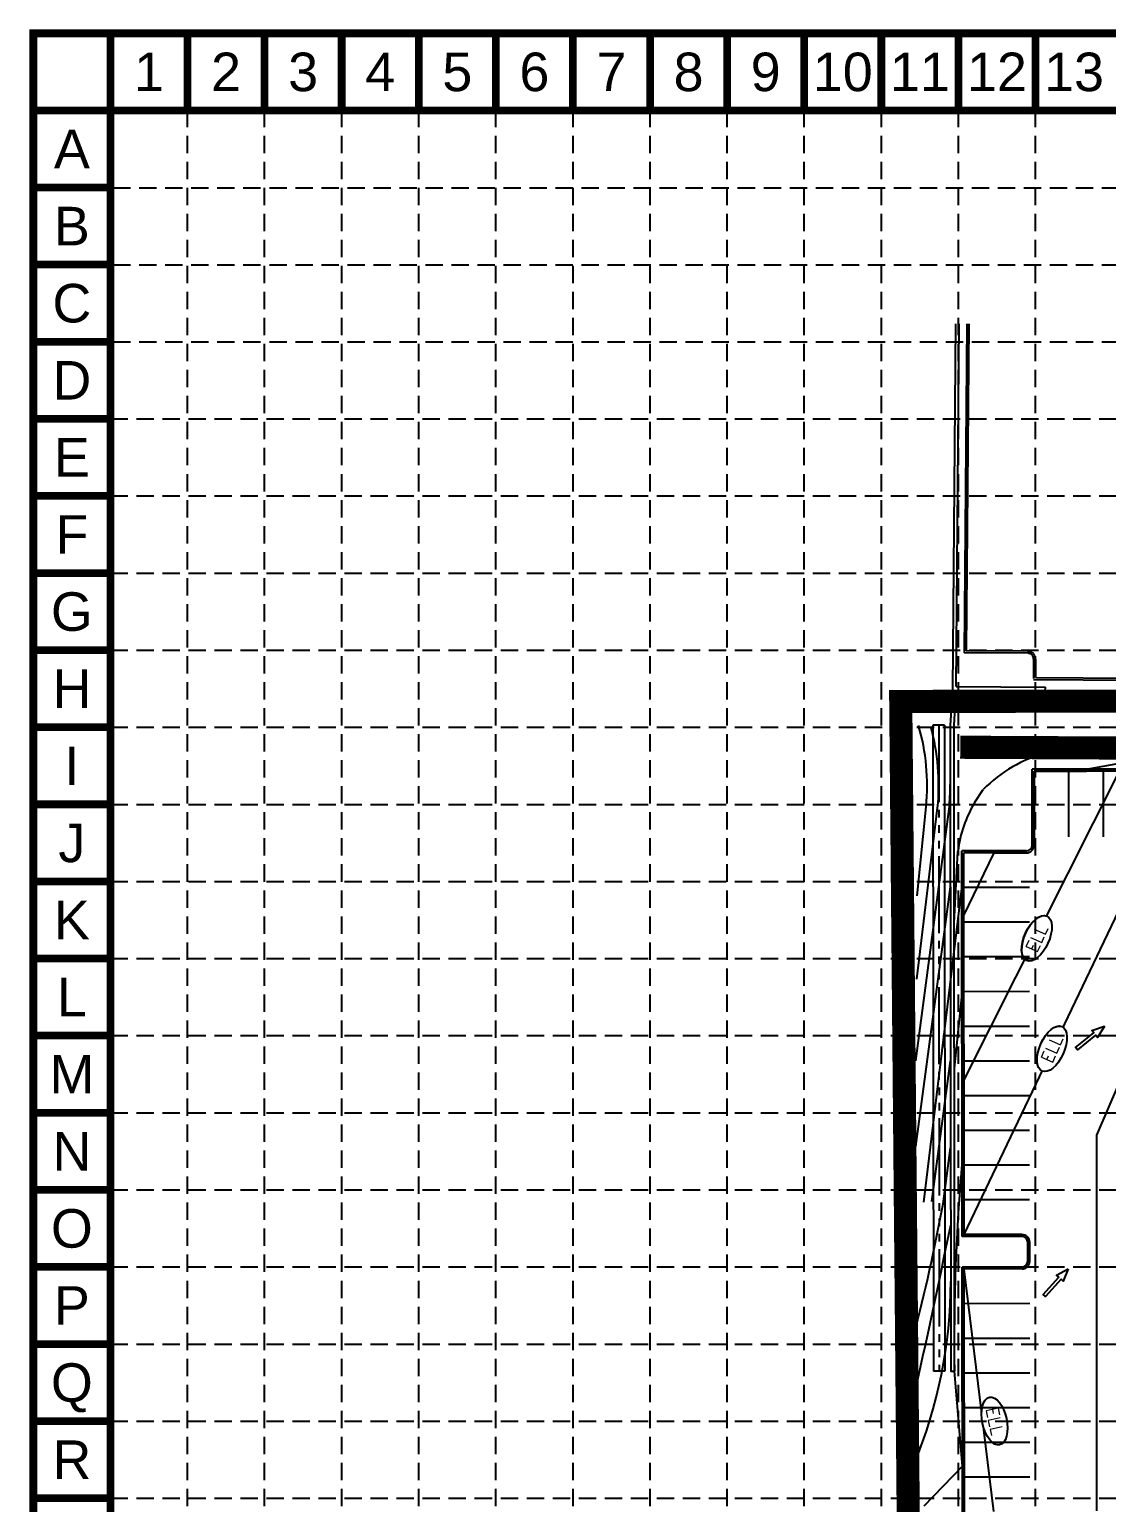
# Model space of a CAD drawing. Header units: feet. Extents: x -4510 to -3228, y -2167 to -1365.
# Drawn here: x -4510.2 to -4230.8, y -1746.7 to -1364.6 of the extents above; entities that cross this region are included whole.
import ezdxf
from ezdxf.enums import TextEntityAlignment as Align

# ---------------------------------------------------------------- set-up
doc = ezdxf.new("R2010")
doc.units = ezdxf.units.FT
doc.header["$LTSCALE"] = 40
doc.header["$MEASUREMENT"] = 0
for name, pattern in [('DITCH', [0.85, 0.5, -0.05, 0.05, -0.05, 0.05, -0.05, 0.05, -0.05]), ('HIDDEN', [0.375, 0.25, -0.125]), ('HIDDEN2', [0.1875, 0.125, -0.0625])]:
    doc.linetypes.add(name, pattern=pattern)
for name, color, linetype in [('BASE', 7, 'CONTINUOUS'), ('E-PVMT', 1, 'CONTINUOUS'), ('GRID', 254, 'HIDDEN'), ('LIMITS OF DISTURBANCE', 1, 'HIDDEN'), ('P-PVMT', 3, 'CONTINUOUS'), ('P-STRIPE', 1, 'CONTINUOUS'), ('PC', 43, 'CONTINUOUS'), ('SILT FENCE', 200, 'CONTINUOUS')]:
    doc.layers.add(name, color=color, linetype=linetype)
doc.styles.add('L80', font='simplex', dxfattribs={"height": 3.2})
doc.styles.get("Standard").update_dxf_attribs({"font": 'ARIAL.TTF'})

msp = doc.modelspace()

# ---------------------------------------------------------------- linework, layer by layer
at = {"layer": 'BASE', "const_width": 2}
for points in [[(-4489.24, -1385.57), (-4489.24, -1365.57)], [(-4469.24, -1385.57), (-4469.24, -1365.57)], [(-4449.24, -1385.57), (-4449.24, -1365.57)], [(-4429.24, -1385.57), (-4429.24, -1365.57)], [(-4409.24, -1385.57), (-4409.24, -1365.57)], [(-4389.24, -1385.57), (-4389.24, -1365.57)], [(-4369.24, -1385.57), (-4369.24, -1365.57)], [(-4349.24, -1385.57), (-4349.24, -1365.57)], [(-4329.24, -1385.57), (-4329.24, -1365.57)], [(-4309.24, -1385.57), (-4309.24, -1365.57)], [(-4289.24, -1385.57), (-4289.24, -1365.57)], [(-4269.24, -1385.57), (-4269.24, -1365.57)], [(-4249.24, -1385.57), (-4249.24, -1365.57)], [(-4489.24, -1385.57), (-4509.24, -1385.57)], [(-4489.24, -1405.57), (-4509.24, -1405.57)], [(-4489.24, -1425.57), (-4509.24, -1425.57)], [(-4489.24, -1445.57), (-4509.24, -1445.57)], [(-4489.24, -1465.57), (-4509.24, -1465.57)], [(-4489.24, -1485.57), (-4509.24, -1485.57)], [(-4489.24, -1505.57), (-4509.24, -1505.57)], [(-4489.24, -1525.57), (-4509.24, -1525.57)], [(-4489.24, -1545.57), (-4509.24, -1545.57)], [(-4489.24, -1565.57), (-4509.24, -1565.57)], [(-4489.24, -1585.57), (-4489.24, -1565.57)], [(-4489.24, -1585.57), (-4509.24, -1585.57)], [(-4489.24, -1605.57), (-4509.24, -1605.57)], [(-4489.24, -1625.57), (-4509.24, -1625.57)], [(-4489.24, -1645.57), (-4509.24, -1645.57)], [(-4489.24, -1665.57), (-4509.24, -1665.57)], [(-4489.24, -1685.57), (-4509.24, -1685.57)], [(-4489.24, -1705.57), (-4509.24, -1705.57)], [(-4489.24, -1725.57), (-4509.24, -1725.57)], [(-4489.24, -1745.57), (-4509.24, -1745.57)]]:
    msp.add_lwpolyline(points, dxfattribs=at)
at = {"layer": 'E-PVMT', "color": 7}
for p, q in [((-4270.02, -1440.9), (-4270.79, -1535.99)), ((-4269.78, -1534.99), (-4269.02, -1440.9)), ((-4267.02, -1440.9), (-4267.71, -1526.25)), ((-4266.52, -1440.9), (-4267.21, -1525.75)), ((-4251.21, -1526.38), (-4267.71, -1526.25)), ((-4251.21, -1525.88), (-4267.21, -1525.75)), ((-4270.79, -1535.99), (-4246.69, -1536.18)), ((-4269.78, -1534.99), (-4246.68, -1535.18)), ((-4249.77, -1533.16), (-4223.95, -1533.37)), ((-4249.26, -1532.66), (-4224.44, -1532.86)), ((-4246.69, -1536.18), (-4246.68, -1535.18))]:
    msp.add_line(p, q, dxfattribs=at)
at = {"layer": 'E-PVMT', "color": 7, "linetype": 'HIDDEN2'}
for p, q in [((-4249.73, -1527.89), (-4249.77, -1533.16)), ((-4249.23, -1527.9), (-4249.26, -1532.66))]:
    msp.add_line(p, q, dxfattribs=at)
for radius in [2, 1.5]:
    msp.add_arc((-4251.22, -1527.88), radius, 359.5343, 89.5343, dxfattribs=at)
at = {"layer": 'GRID', "color": 253, "linetype": 'HIDDEN', "ltscale": 0.45}
for p, q in [((-4469.31, -1385.38), (-4469.31, -2085.65)), ((-4449.31, -1385.38), (-4449.31, -2085.65)), ((-4429.31, -1385.38), (-4429.31, -2085.65)), ((-4409.31, -1385.38), (-4409.31, -2085.65)), ((-4389.31, -1385.38), (-4389.31, -2085.65)), ((-4369.31, -1385.38), (-4369.31, -2085.65)), ((-4349.31, -1385.38), (-4349.31, -2085.65)), ((-4329.31, -1385.38), (-4329.31, -2085.65)), ((-4309.31, -1385.38), (-4309.31, -2085.65)), ((-4289.31, -1385.38), (-4289.31, -2085.65)), ((-4269.31, -1385.38), (-4269.31, -2085.65)), ((-4488.51, -1405.63), (-3248.51, -1405.63)), ((-4488.51, -1425.63), (-3248.51, -1425.63)), ((-4488.51, -1445.63), (-3248.51, -1445.63)), ((-4489.24, -1465.57), (-3249.24, -1465.57)), ((-4489.24, -1485.57), (-3249.24, -1485.57)), ((-4489.24, -1505.57), (-3249.24, -1505.57)), ((-4489.24, -1525.57), (-3249.24, -1525.57)), ((-4489.24, -1545.57), (-3249.24, -1545.57)), ((-4489.24, -1565.57), (-3249.24, -1565.57)), ((-4489.24, -1585.57), (-3249.24, -1585.57)), ((-4489.24, -1645.57), (-3249.24, -1645.57)), ((-4489.24, -1665.57), (-3249.24, -1665.57)), ((-4489.24, -1685.57), (-3249.24, -1685.57)), ((-4489.24, -1705.57), (-3249.24, -1705.57)), ((-4489.24, -1745.57), (-3249.24, -1745.57))]:
    msp.add_line(p, q, dxfattribs=at)
at = {"layer": 'P-PVMT', "color": 7}
for p, q in [((-4272.84, -1545), (-4275.84, -1545)), ((-4150.12, -1556.41), (-4250.12, -1556.48)), ((-4150.62, -1556.91), (-4249.62, -1556.98)), ((-4150.62, -1556.91), (-4249.62, -1556.98)), ((-4251.6, -1577.66), (-4268.32, -1577.67)), ((-4251.6, -1578.16), (-4267.82, -1578.17)), ((-4252.75, -1677.16), (-4267.75, -1677.17)), ((-4252.75, -1677.16), (-4267.75, -1677.17)), ((-4252.75, -1677.66), (-4268.25, -1677.67)), ((-4252.74, -1685.59), (-4268.24, -1685.6)), ((-4252.74, -1686.09), (-4267.74, -1686.1)), ((-4252.74, -1686.09), (-4267.74, -1686.1)), ((-4272.72, -1712.6), (-4275.72, -1712.6))]:
    msp.add_line(p, q, dxfattribs=at)
at = {"layer": 'P-PVMT', "color": 7, "linetype": 'DITCH'}
msp.add_line((-4274.34, -1545), (-4274.22, -1712.6), dxfattribs=at)
at = {"layer": 'P-PVMT', "color": 7, "ltscale": 0.25}
for p, q in [((-4250.1, -1576.16), (-4250.12, -1556.48)), ((-4249.6, -1576.16), (-4249.62, -1556.98)), ((-4268.25, -1677.67), (-4268.32, -1577.67)), ((-4267.75, -1677.17), (-4267.82, -1578.17)), ((-4251.24, -1684.09), (-4251.25, -1679.16)), ((-4250.74, -1684.09), (-4250.75, -1679.16)), ((-4250.74, -1684.09), (-4250.75, -1679.16)), ((-4268.17, -1794.6), (-4268.24, -1685.6)), ((-4267.67, -1794.1), (-4267.74, -1686.1)), ((-4267.67, -1794.02), (-4267.74, -1686.17))]:
    msp.add_line(p, q, dxfattribs=at)
for points in [[(-4270.79, -1535.99), (-4271.34, -1545), (-4271.22, -1712.6), (-4270.22, -1712.6), (-4270.34, -1545), (-4269.84, -1535.99)], [(-4275.84, -1545), (-4275.72, -1712.6)], [(-4272.84, -1545), (-4272.72, -1712.6)]]:
    msp.add_lwpolyline(points, dxfattribs=at)
at = {"layer": 'P-PVMT', "color": 7}
msp.add_lwpolyline([(-4270.79, -1535.99), (-4271.34, -1545)], dxfattribs=at)
at = {"layer": 'P-PVMT', "color": 7, "ltscale": 0.25}
for centre, radius, start, end in [((-4251.6, -1576.16), 2, 270.0409, 0.0409), ((-4251.6, -1576.16), 2, 270.0409, 0.0409), ((-4251.6, -1576.16), 1.5, 270.0409, 0.0409), ((-4252.75, -1679.16), 2, 0.0409, 90.0409), ((-4252.75, -1679.16), 2, 0.0409, 90.0409), ((-4252.75, -1679.16), 1.5, 0.0409, 90.0409)]:
    msp.add_arc(centre, radius, start, end, dxfattribs=at)
at = {"layer": 'P-PVMT', "color": 7}
for radius in [2, 2, 1.5]:
    msp.add_arc((-4252.74, -1684.09), radius, 270.0409, 0.0409, dxfattribs=at)
at = {"layer": 'P-STRIPE', "color": 7, "ltscale": 0.25}
for p, q in [((-4240.61, -1573.97), (-4240.62, -1556.97)), ((-4240.61, -1573.97), (-4240.62, -1556.97)), ((-4231.61, -1573.97), (-4231.62, -1556.97)), ((-4231.61, -1573.97), (-4231.62, -1556.97)), ((-4250.81, -1587.16), (-4267.81, -1587.17)), ((-4250.79, -1614.16), (-4267.79, -1614.17)), ((-4250.79, -1623.16), (-4267.79, -1623.17)), ((-4250.78, -1632.16), (-4267.78, -1632.17)), ((-4250.77, -1641.16), (-4267.77, -1641.17)), ((-4250.77, -1650.16), (-4267.77, -1650.17)), ((-4250.76, -1659.16), (-4267.76, -1659.17)), ((-4250.76, -1668.16), (-4267.76, -1668.17)), ((-4250.74, -1695.09), (-4267.74, -1695.1)), ((-4250.73, -1704.09), (-4267.73, -1704.1)), ((-4250.72, -1713.09), (-4267.72, -1713.1)), ((-4250.7, -1740.09), (-4267.7, -1740.1))]:
    msp.add_line(p, q, dxfattribs=at)
at = {"layer": 'PC', "color": 37}
for p, q in [((-4246.41, -1552.17, 537), (-4225.95, -1548.3, 537)), ((-4235.97, -1556.47, 536), (-4211.86, -1552.12, 536)), ((-4267.78, -1637.03, 535), (-4227.43, -1556.96, 535)), ((-4267.75, -1677.17, 534), (-4210.36, -1556.95, 534)), ((-4249.62, -1556.98, 536), (-4244.49, -1556.98, 536)), ((-4244.49, -1556.98, 536), (-4235.97, -1556.97, 536)), ((-4235.97, -1556.97, 536), (-4235.97, -1556.47, 536)), ((-4264.94, -1565.02, 537), (-4262.79, -1561.68, 537)), ((-4280.01, -1610.96, 543), (-4274.64, -1566.47, 543)), ((-4279.91, -1589.33, 544), (-4277.63, -1566.18, 544)), ((-4280.32, -1632.08, 542), (-4271.66, -1566.8, 542)), ((-4270.31, -1596.32, 537), (-4269.36, -1577.79, 537)), ((-4267.81, -1594.44, 536), (-4259.96, -1578.17, 536)), ((-4259.96, -1578.17, 536), (-4251.6, -1578.16, 536)), ((-4280.26, -1654.31, 541), (-4271.31, -1587, 541)), ((-4278.21, -1668.73, 540), (-4268.34, -1587.39, 540)), ((-4267.79, -1614.76, 536), (-4267.81, -1594.44, 536)), ((-4233.31, -1651.38, 533), (-4215.99, -1610.96, 533)), ((-4270.28, -1634.05, 536), (-4268.29, -1614.76, 536)), ((-4268.29, -1614.76, 536), (-4267.79, -1614.76, 536)), ((-4234.63, -1624.23), (-4231.37, -1623.15)), ((-4231.37, -1623.15), (-4233.14, -1626.09)), ((-4238.85, -1628.63), (-4234.13, -1624.85)), ((-4233.63, -1625.47), (-4238.35, -1629.25)), ((-4234.13, -1624.85), (-4234.63, -1624.23)), ((-4233.14, -1626.09), (-4233.63, -1625.47)), ((-4238.35, -1629.25), (-4238.85, -1628.63)), ((-4276.15, -1668.6, 539), (-4271.28, -1632.11, 539)), ((-4267.76, -1657.81, 535), (-4267.78, -1637.03, 535)), ((-4233.31, -1748.87, 533), (-4233.31, -1651.38, 533)), ((-4273.2, -1669.19, 538), (-4271.27, -1654.67, 538)), ((-4268.26, -1657.81, 535), (-4267.76, -1657.81, 535)), ((-4268.25, -1677.67, 534), (-4267.75, -1677.17, 534)), ((-4252.75, -1677.66, 534), (-4268.25, -1677.67, 534)), ((-4251.24, -1684.09, 534), (-4251.25, -1679.16, 534)), ((-4268.24, -1685.6, 534), (-4252.74, -1685.59, 534)), ((-4267.74, -1686.17, 534), (-4268.24, -1685.6, 534)), ((-4260.07, -1749, 534), (-4267.74, -1686.17, 534)), ((-4247.24, -1692.72), (-4243.2, -1688.21)), ((-4242.61, -1688.74), (-4246.65, -1693.25)), ((-4243.8, -1687.68), (-4240.76, -1686.08)), ((-4243.2, -1688.21), (-4243.8, -1687.68)), ((-4242.02, -1689.27), (-4242.61, -1688.74)), ((-4240.76, -1686.08), (-4242.02, -1689.27)), ((-4246.65, -1693.25), (-4247.24, -1692.72)), ((-4268.2, -1737.26), (-4270.27, -1712.62)), ((-4278.15, -1747.56), (-4268.2, -1737.26))]:
    msp.add_line(p, q, dxfattribs=at)
msp.add_lwpolyline([(-4268.26, -1657.81), (-4267.76, -1657.81), (-4267.78, -1637.03), (-4227.43, -1556.96), (-4218.89, -1556.96), (-4218.9, -1556.46), (-4194.48, -1552), (-4168.85, -1547.33, 0.819587), (-4168.76, -1542.92)], format="xyb", dxfattribs=at)
msp.add_lwpolyline([(-4278.21, -1668.73), (-4268.34, -1587.39)], dxfattribs=at)
for points in [[(-4231.37, -1623.15), (-4233.14, -1626.09), (-4233.63, -1625.47), (-4238.35, -1629.25), (-4238.85, -1628.63), (-4234.13, -1624.85), (-4234.63, -1624.23)], [(-4240.76, -1686.08), (-4242.02, -1689.27), (-4242.61, -1688.74), (-4246.65, -1693.25), (-4247.24, -1692.72), (-4243.2, -1688.21), (-4243.8, -1687.68)]]:
    msp.add_lwpolyline(points, close=True, dxfattribs=at)
for centre, radius, start, end in [((-4333.23, -1560.69, 544), 55.87, 354.3635, 16.1598), ((-4333.23, -1560.69, 543), 58.87, 354.3635, 15.0908), ((-4236.47, -1588.14, 537), 37.32, 105.4505, 134.8454), ((4295.04, -1560.48, 536), 8544.66, 179.976566, 180.105184), ((-4333.23, -1560.69, 542), 61.87, 354.333, 0.2282), ((-4238.73, -1581.22, 537), 30.82, 148.2705, 173.6069), ((-4251.6, -1576.16, 536), 2, 270.0409, 315.0409), ((-4251.6, -1576.16, 536), 2, 315.0409, 360), ((-3720.77, -1705.34), 549.55, 175.0391, 180.7589), ((-4773.45, -1576.25, 538), 508.8, 345.5162, 349.4753), ((-6108.27, -1304.49, 537), 1873.96, 347.18877, 348.60539), ((-4252.75, -1679.16, 534), 1.5, 0, 90.0409), ((-4252.74, -1684.09, 534), 1.5, 270.0409, 0.0409), ((-4394.14, -1689.31, 536), 122.9, 337.2984, 359.9987)]:
    msp.add_arc(centre, radius, start, end, dxfattribs=at)
at = {"layer": 'SILT FENCE', "const_width": 6}
msp.add_lwpolyline([(-4268.77, -1550.76), (-4107.39, -1551.56)], dxfattribs=at)

# ---------------------------------------------------------------- texts
at = {"layer": 'BASE'}
for s, p in [('1', (-4479.24, -1375.57)), ('2', (-4459.24, -1375.57)), ('3', (-4439.24, -1375.57)), ('4', (-4419.24, -1375.57)), ('5', (-4399.24, -1375.57)), ('6', (-4379.24, -1375.57)), ('7', (-4359.24, -1375.57)), ('8', (-4339.24, -1375.57)), ('9', (-4319.24, -1375.57)), ('10', (-4299.24, -1375.57)), ('11', (-4279.24, -1375.57)), ('12', (-4259.24, -1375.57)), ('13', (-4239.24, -1375.57)), ('A', (-4499.24, -1395.57)), ('B', (-4499.24, -1415.57)), ('C', (-4499.24, -1435.57)), ('D', (-4499.24, -1455.57)), ('E', (-4499.24, -1475.57)), ('F', (-4499.24, -1495.57)), ('G', (-4499.24, -1515.57)), ('H', (-4499.24, -1535.57)), ('I', (-4499.24, -1555.57)), ('J', (-4499.24, -1575.57)), ('K', (-4499.24, -1595.57)), ('L', (-4499.24, -1615.57)), ('M', (-4499.24, -1635.57)), ('N', (-4499.24, -1655.57)), ('O', (-4499.24, -1675.57)), ('P', (-4499.24, -1695.57)), ('Q', (-4499.24, -1715.57)), ('R', (-4499.24, -1735.57))]:
    msp.add_text(s, height=10, dxfattribs=at).set_placement(p, align=Align.MIDDLE_CENTER)

# ---------------------------------------------------------------- next in the draw order: wipeouts: each hides what was drawn before it
at = {"color": 37}
for points, z in [([(-4251.86, -1599.01), (-4251.97, -1599.28), (-4252.15, -1599.71), (-4252.26, -1600), (-4252.4, -1600.45), (-4252.51, -1600.81), (-4252.6, -1601.16), (-4252.7, -1601.64), (-4252.79, -1602.22), (-4252.85, -1602.79), (-4252.86, -1603.17), (-4252.84, -1603.62), (-4252.81, -1603.99), (-4252.75, -1604.3), (-4252.71, -1604.48), (-4252.65, -1604.69), (-4252.6, -1604.86), (-4252.52, -1605.04), (-4252.32, -1605.41), (-4252.11, -1605.68), (-4251.78, -1605.96), (-4251.64, -1606.04), (-4251.39, -1606.14), (-4250.91, -1606.22), (-4250.55, -1606.2), (-4250.12, -1606.09), (-4249.74, -1605.94), (-4249.46, -1605.79), (-4249.2, -1605.63), (-4248.92, -1605.43), (-4248.58, -1605.15), (-4248.24, -1604.83), (-4247.95, -1604.52), (-4247.63, -1604.15), (-4247.33, -1603.76), (-4247.02, -1603.31), (-4246.8, -1602.97), (-4246.52, -1602.48), (-4246.27, -1602.02), (-4246.1, -1601.64), (-4245.93, -1601.26), (-4245.71, -1600.69), (-4245.48, -1599.99), (-4245.39, -1599.64), (-4245.34, -1599.43), (-4245.23, -1598.92), (-4245.14, -1598.35), (-4245.1, -1597.85), (-4245.09, -1597.41), (-4245.11, -1596.91), (-4245.17, -1596.4), (-4245.29, -1595.94), (-4245.44, -1595.54), (-4245.82, -1594.95), (-4246.16, -1594.66), (-4246.3, -1594.58), (-4246.75, -1594.43), (-4247.04, -1594.4), (-4247.38, -1594.43), (-4247.93, -1594.57), (-4248.2, -1594.69), (-4248.53, -1594.87), (-4248.79, -1595.03), (-4248.97, -1595.16), (-4249.41, -1595.52), (-4249.68, -1595.78), (-4250.12, -1596.24), (-4250.33, -1596.49), (-4250.53, -1596.75), (-4250.72, -1597), (-4250.92, -1597.3), (-4251.06, -1597.53), (-4251.25, -1597.84), (-4251.41, -1598.11), (-4251.51, -1598.29), (-4251.67, -1598.62), (-4251.78, -1598.85)], 535), ([(-4247.87, -1627.7), (-4247.98, -1627.97), (-4248.15, -1628.4), (-4248.26, -1628.7), (-4248.4, -1629.15), (-4248.5, -1629.51), (-4248.59, -1629.86), (-4248.69, -1630.34), (-4248.77, -1630.92), (-4248.82, -1631.5), (-4248.83, -1631.88), (-4248.81, -1632.32), (-4248.77, -1632.69), (-4248.72, -1633.01), (-4248.68, -1633.18), (-4248.62, -1633.39), (-4248.55, -1633.56), (-4248.48, -1633.74), (-4248.28, -1634.11), (-4248.07, -1634.37), (-4247.73, -1634.65), (-4247.59, -1634.73), (-4247.34, -1634.83), (-4246.85, -1634.91), (-4246.5, -1634.88), (-4246.07, -1634.77), (-4245.69, -1634.61), (-4245.41, -1634.46), (-4245.16, -1634.3), (-4244.88, -1634.1), (-4244.53, -1633.81), (-4244.2, -1633.49), (-4243.91, -1633.18), (-4243.6, -1632.81), (-4243.29, -1632.41), (-4242.99, -1631.97), (-4242.77, -1631.62), (-4242.49, -1631.13), (-4242.26, -1630.67), (-4242.08, -1630.29), (-4241.92, -1629.91), (-4241.7, -1629.33), (-4241.48, -1628.63), (-4241.39, -1628.28), (-4241.34, -1628.07), (-4241.24, -1627.56), (-4241.16, -1626.99), (-4241.12, -1626.49), (-4241.11, -1626.05), (-4241.13, -1625.55), (-4241.2, -1625.04), (-4241.32, -1624.58), (-4241.48, -1624.18), (-4241.86, -1623.6), (-4242.2, -1623.31), (-4242.34, -1623.23), (-4242.79, -1623.09), (-4243.08, -1623.06), (-4243.43, -1623.09), (-4243.97, -1623.23), (-4244.24, -1623.35), (-4244.57, -1623.53), (-4244.83, -1623.7), (-4245.01, -1623.83), (-4245.45, -1624.19), (-4245.72, -1624.45), (-4246.15, -1624.92), (-4246.36, -1625.17), (-4246.56, -1625.43), (-4246.74, -1625.69), (-4246.94, -1625.99), (-4247.08, -1626.21), (-4247.27, -1626.53), (-4247.42, -1626.8), (-4247.52, -1626.98), (-4247.68, -1627.31), (-4247.79, -1627.54)], 534), ([(-4256.76, -1724.89), (-4256.83, -1724.6), (-4256.95, -1724.15), (-4257.03, -1723.85), (-4257.18, -1723.4), (-4257.31, -1723.05), (-4257.44, -1722.71), (-4257.65, -1722.27), (-4257.92, -1721.75), (-4258.21, -1721.25), (-4258.43, -1720.94), (-4258.7, -1720.59), (-4258.96, -1720.31), (-4259.18, -1720.09), (-4259.32, -1719.98), (-4259.49, -1719.84), (-4259.64, -1719.74), (-4259.8, -1719.64), (-4260.19, -1719.46), (-4260.51, -1719.37), (-4260.95, -1719.34), (-4261.11, -1719.35), (-4261.37, -1719.42), (-4261.81, -1719.65), (-4262.08, -1719.87), (-4262.36, -1720.22), (-4262.58, -1720.56), (-4262.72, -1720.85), (-4262.83, -1721.13), (-4262.94, -1721.46), (-4263.05, -1721.89), (-4263.13, -1722.34), (-4263.18, -1722.77), (-4263.22, -1723.25), (-4263.23, -1723.75), (-4263.22, -1724.3), (-4263.19, -1724.7), (-4263.13, -1725.26), (-4263.04, -1725.78), (-4262.97, -1726.18), (-4262.87, -1726.59), (-4262.71, -1727.18), (-4262.48, -1727.88), (-4262.35, -1728.22), (-4262.27, -1728.41), (-4262.05, -1728.89), (-4261.78, -1729.4), (-4261.52, -1729.83), (-4261.27, -1730.19), (-4260.95, -1730.58), (-4260.6, -1730.95), (-4260.23, -1731.26), (-4259.87, -1731.49), (-4259.22, -1731.73), (-4258.78, -1731.76), (-4258.62, -1731.75), (-4258.17, -1731.6), (-4257.92, -1731.45), (-4257.65, -1731.23), (-4257.3, -1730.79), (-4257.15, -1730.54), (-4256.98, -1730.2), (-4256.87, -1729.91), (-4256.81, -1729.7), (-4256.66, -1729.15), (-4256.6, -1728.78), (-4256.52, -1728.15), (-4256.5, -1727.82), (-4256.49, -1727.49), (-4256.5, -1727.18), (-4256.51, -1726.81), (-4256.52, -1726.55), (-4256.56, -1726.19), (-4256.59, -1725.88), (-4256.62, -1725.67), (-4256.68, -1725.31), (-4256.73, -1725.06)], 388)]:
    msp.add_wipeout(points, dxfattribs=at).translate(0, 0, z).dxf.layer = 'PC'

# ---------------------------------------------------------------- next in the draw order: linework, layer by layer
at = {"layer": 'PC', "color": 37}
for centre, major_axis in [((-4248.97, -1600.31, 535), (2.6, 5.76)), ((-4244.97, -1628.98, 534), (2.55, 5.78)), ((-4259.86, -1725.55, 388), (1.32, -6.18))]:
    msp.add_ellipse(centre, major_axis=major_axis, ratio=0.501048, dxfattribs=at)

# ---------------------------------------------------------------- next in the draw order: texts
at = {"layer": 'PC', "color": 37, "style": 'L80'}
for rotation, p in [(65.7132, (-4248.97, -1600.31, 535)), (66.1841, (-4244.97, -1628.98, 534)), (282.0864, (-4259.86, -1725.55, 388))]:
    msp.add_attdef('ELL', text='', height=3.2, rotation=rotation, dxfattribs=at).set_placement(p, align=Align.MIDDLE_CENTER)

# ---------------------------------------------------------------- next in the draw order: wipeouts: each hides what was drawn before it
at = {"color": 37}
for points, z in [([(-4251.77, -1599.01), (-4251.89, -1599.27), (-4252.07, -1599.71), (-4252.17, -1600), (-4252.32, -1600.45), (-4252.43, -1600.81), (-4252.51, -1601.16), (-4252.62, -1601.64), (-4252.71, -1602.22), (-4252.76, -1602.79), (-4252.77, -1603.17), (-4252.76, -1603.62), (-4252.72, -1603.99), (-4252.67, -1604.3), (-4252.63, -1604.47), (-4252.57, -1604.69), (-4252.51, -1604.86), (-4252.44, -1605.04), (-4252.24, -1605.41), (-4252.03, -1605.68), (-4251.7, -1605.96), (-4251.55, -1606.04), (-4251.31, -1606.14), (-4250.82, -1606.22), (-4250.47, -1606.19), (-4250.04, -1606.09), (-4249.66, -1605.93), (-4249.37, -1605.78), (-4249.12, -1605.63), (-4248.84, -1605.43), (-4248.49, -1605.14), (-4248.16, -1604.83), (-4247.86, -1604.52), (-4247.55, -1604.15), (-4247.24, -1603.76), (-4246.93, -1603.31), (-4246.71, -1602.97), (-4246.43, -1602.48), (-4246.19, -1602.02), (-4246.01, -1601.64), (-4245.85, -1601.26), (-4245.63, -1600.69), (-4245.4, -1599.99), (-4245.3, -1599.64), (-4245.25, -1599.43), (-4245.14, -1598.91), (-4245.06, -1598.35), (-4245.01, -1597.85), (-4245, -1597.41), (-4245.02, -1596.9), (-4245.09, -1596.4), (-4245.2, -1595.94), (-4245.36, -1595.53), (-4245.74, -1594.95), (-4246.08, -1594.66), (-4246.22, -1594.58), (-4246.66, -1594.43), (-4246.95, -1594.4), (-4247.3, -1594.43), (-4247.84, -1594.57), (-4248.12, -1594.69), (-4248.45, -1594.86), (-4248.71, -1595.03), (-4248.89, -1595.16), (-4249.33, -1595.52), (-4249.6, -1595.77), (-4250.03, -1596.24), (-4250.25, -1596.49), (-4250.45, -1596.75), (-4250.63, -1597), (-4250.84, -1597.3), (-4250.98, -1597.52), (-4251.17, -1597.84), (-4251.32, -1598.11), (-4251.42, -1598.29), (-4251.59, -1598.61), (-4251.7, -1598.85)], 535), ([(-4247.85, -1627.71), (-4247.97, -1627.98), (-4248.14, -1628.41), (-4248.24, -1628.71), (-4248.39, -1629.16), (-4248.49, -1629.52), (-4248.58, -1629.87), (-4248.68, -1630.35), (-4248.76, -1630.92), (-4248.81, -1631.5), (-4248.82, -1631.88), (-4248.8, -1632.33), (-4248.76, -1632.7), (-4248.7, -1633.01), (-4248.66, -1633.18), (-4248.6, -1633.39), (-4248.54, -1633.57), (-4248.47, -1633.74), (-4248.26, -1634.12), (-4248.05, -1634.38), (-4247.72, -1634.66), (-4247.58, -1634.74), (-4247.33, -1634.84), (-4246.84, -1634.91), (-4246.49, -1634.88), (-4246.06, -1634.77), (-4245.68, -1634.62), (-4245.4, -1634.47), (-4245.14, -1634.31), (-4244.86, -1634.1), (-4244.52, -1633.82), (-4244.19, -1633.5), (-4243.9, -1633.19), (-4243.58, -1632.82), (-4243.28, -1632.42), (-4242.98, -1631.97), (-4242.76, -1631.62), (-4242.48, -1631.14), (-4242.25, -1630.67), (-4242.07, -1630.29), (-4241.91, -1629.91), (-4241.69, -1629.34), (-4241.47, -1628.64), (-4241.38, -1628.28), (-4241.33, -1628.08), (-4241.23, -1627.56), (-4241.14, -1626.99), (-4241.1, -1626.49), (-4241.09, -1626.06), (-4241.12, -1625.55), (-4241.19, -1625.05), (-4241.31, -1624.58), (-4241.46, -1624.18), (-4241.85, -1623.6), (-4242.19, -1623.32), (-4242.33, -1623.24), (-4242.78, -1623.09), (-4243.07, -1623.06), (-4243.42, -1623.09), (-4243.96, -1623.24), (-4244.23, -1623.36), (-4244.56, -1623.54), (-4244.82, -1623.7), (-4245, -1623.83), (-4245.44, -1624.2), (-4245.71, -1624.46), (-4246.14, -1624.93), (-4246.35, -1625.18), (-4246.54, -1625.44), (-4246.73, -1625.69), (-4246.93, -1626), (-4247.07, -1626.22), (-4247.26, -1626.53), (-4247.41, -1626.8), (-4247.51, -1626.99), (-4247.67, -1627.31), (-4247.78, -1627.55)], 534), ([(-4256.76, -1724.89), (-4256.83, -1724.6), (-4256.95, -1724.15), (-4257.03, -1723.85), (-4257.18, -1723.4), (-4257.31, -1723.05), (-4257.44, -1722.71), (-4257.65, -1722.27), (-4257.92, -1721.75), (-4258.21, -1721.25), (-4258.43, -1720.94), (-4258.7, -1720.59), (-4258.96, -1720.31), (-4259.18, -1720.09), (-4259.32, -1719.98), (-4259.49, -1719.84), (-4259.64, -1719.74), (-4259.8, -1719.64), (-4260.19, -1719.46), (-4260.51, -1719.37), (-4260.95, -1719.34), (-4261.11, -1719.35), (-4261.37, -1719.42), (-4261.81, -1719.65), (-4262.08, -1719.87), (-4262.36, -1720.22), (-4262.58, -1720.56), (-4262.72, -1720.85), (-4262.83, -1721.13), (-4262.94, -1721.46), (-4263.05, -1721.89), (-4263.13, -1722.34), (-4263.18, -1722.77), (-4263.22, -1723.25), (-4263.23, -1723.75), (-4263.22, -1724.3), (-4263.19, -1724.7), (-4263.13, -1725.26), (-4263.04, -1725.78), (-4262.97, -1726.18), (-4262.87, -1726.59), (-4262.71, -1727.18), (-4262.48, -1727.88), (-4262.35, -1728.22), (-4262.27, -1728.41), (-4262.05, -1728.89), (-4261.78, -1729.4), (-4261.52, -1729.83), (-4261.27, -1730.19), (-4260.95, -1730.58), (-4260.6, -1730.95), (-4260.23, -1731.26), (-4259.87, -1731.49), (-4259.22, -1731.73), (-4258.78, -1731.76), (-4258.62, -1731.75), (-4258.17, -1731.6), (-4257.92, -1731.45), (-4257.65, -1731.23), (-4257.3, -1730.79), (-4257.15, -1730.54), (-4256.98, -1730.2), (-4256.87, -1729.91), (-4256.81, -1729.7), (-4256.66, -1729.15), (-4256.6, -1728.78), (-4256.52, -1728.15), (-4256.5, -1727.82), (-4256.49, -1727.49), (-4256.5, -1727.18), (-4256.51, -1726.81), (-4256.52, -1726.55), (-4256.56, -1726.19), (-4256.59, -1725.88), (-4256.62, -1725.67), (-4256.68, -1725.31), (-4256.73, -1725.06)], 388)]:
    msp.add_wipeout(points, dxfattribs=at).translate(0, 0, z).dxf.layer = 'PC'

# ---------------------------------------------------------------- next in the draw order: linework, layer by layer
at = {"layer": 'BASE', "const_width": 2}
for points in [[(-4509.24, -2165.57), (-3229.24, -2165.57), (-3229.24, -1365.57), (-4509.24, -1365.57)], [(-4489.24, -2145.57), (-3249.24, -2145.57), (-3249.24, -1385.57), (-4489.24, -1385.57)]]:
    msp.add_lwpolyline(points, close=True, dxfattribs=at)
at = {"layer": 'GRID', "color": 253, "linetype": 'HIDDEN', "ltscale": 0.45}
for p, q in [((-4249.31, -1385.38), (-4249.31, -2085.65)), ((-4489.24, -1605.57), (-3249.24, -1605.57)), ((-4489.24, -1625.57), (-3249.24, -1625.57)), ((-4489.24, -1725.57), (-3249.24, -1725.57))]:
    msp.add_line(p, q, dxfattribs=at)
at = {"layer": 'LIMITS OF DISTURBANCE', "const_width": 6}
msp.add_lwpolyline([(-4284.2, -1538.88), (-4281.71, -1808.65), (-4281.12, -1962.59), (-4023.58, -1962.07), (-3937.14, -1975.5), (-3917.54, -1989.77), (-3862.87, -1990.73), (-3749.03, -2031.3), (-3693.93, -1886.3), (-3684.5, -1866.57), (-3648.28, -1788.04), (-3621.5, -1735.39), (-3570.75, -1655.56), (-3507.16, -1573.61), (-3576.84, -1511.38), (-3612.91, -1509.74), (-3614.8, -1531.24), (-3897.35, -1535.65), (-3897.44, -1517.03), (-3973.34, -1518.71), (-3971.35, -1538.39)], close=True, dxfattribs=at)
at = {"layer": 'P-STRIPE', "color": 7, "ltscale": 0.25}
for p, q in [((-4250.81, -1596.16), (-4267.81, -1596.17)), ((-4250.8, -1605.16), (-4267.8, -1605.17)), ((-4250.72, -1722.09), (-4267.72, -1722.1)), ((-4250.71, -1731.09), (-4267.71, -1731.1))]:
    msp.add_line(p, q, dxfattribs=at)
at = {"layer": 'PC', "color": 37}
for centre, major_axis in [((-4248.89, -1600.31, 535), (2.6, 5.76)), ((-4244.96, -1628.99, 534), (2.55, 5.78)), ((-4259.86, -1725.55, 388), (1.32, -6.18))]:
    msp.add_ellipse(centre, major_axis=major_axis, ratio=0.501048, dxfattribs=at)

# ---------------------------------------------------------------- next in the draw order: texts
at = {"layer": 'PC', "color": 37, "style": 'L80'}
for rotation, p in [(65.7132, (-4248.89, -1600.31, 535)), (66.1841, (-4244.96, -1628.99, 534)), (282.0864, (-4259.86, -1725.55, 388))]:
    msp.add_attdef('ELL', text='', height=3.2, rotation=rotation, dxfattribs=at).set_placement(p, align=Align.MIDDLE_CENTER)

doc.saveas('drawing.dxf')
